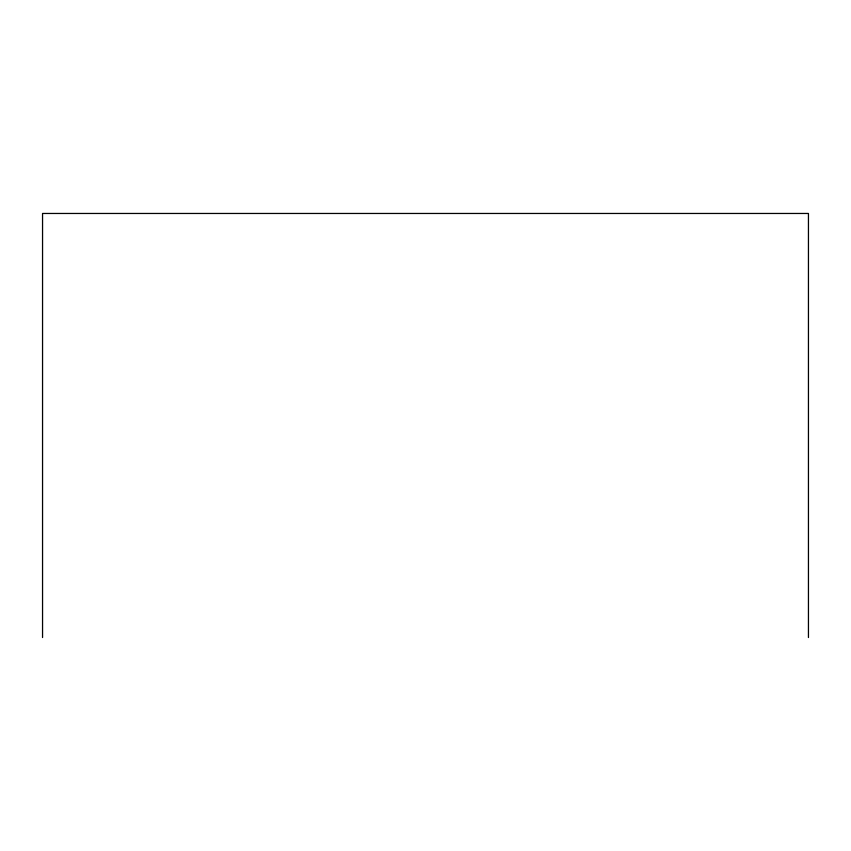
<?xml version="1.0" encoding="UTF-8"?>
<svg xmlns="http://www.w3.org/2000/svg" width="851" height="851" viewBox="0 0 851 851"><rect width="100%" height="100%" fill="white"/><g stroke="black" fill="none" stroke-linecap="round" stroke-linejoin="round"><path stroke-width="1.28" d="M808.45 637.537L808.45 213.463L42.55 213.463L42.55 637.537"/></g></svg>
